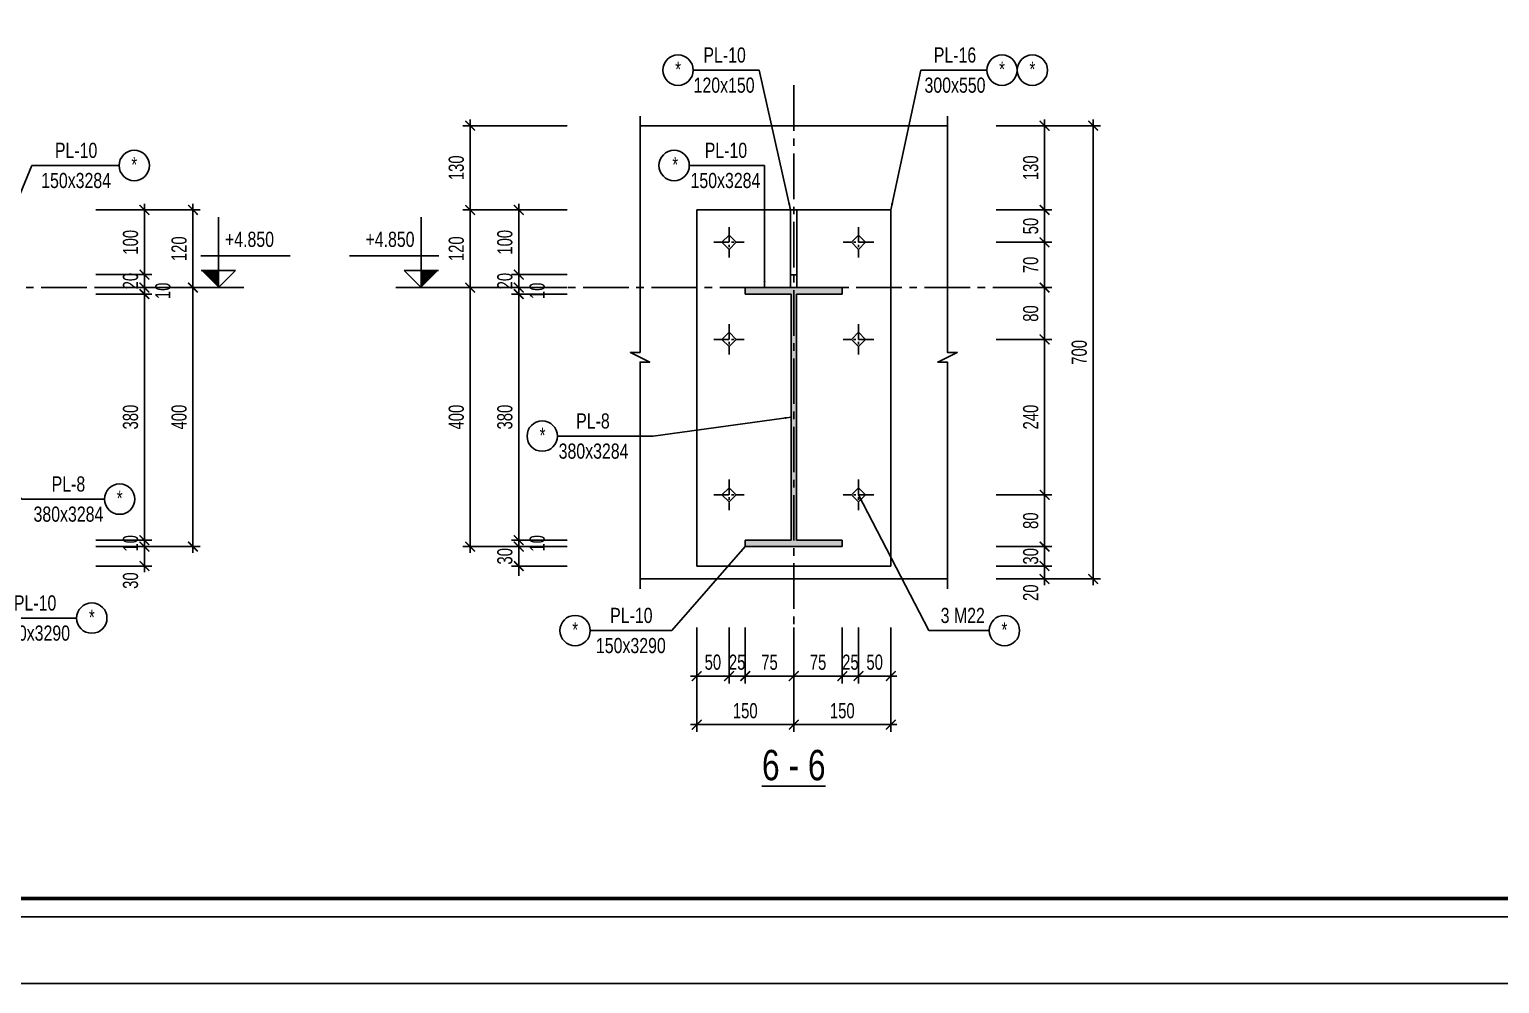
# Model space of a CAD drawing. Header units: millimetres. Extents: x 0 to 63075, y 0 to 44550.
# Drawn here: x 35499 to 53671, y 0 to 11789 of the extents above; entities that cross this region are included whole.
import ezdxf
from ezdxf.enums import TextEntityAlignment as Align

# ---------------------------------------------------------------- set-up
doc = ezdxf.new("R2010")
doc.units = ezdxf.units.MM
doc.header["$LTSCALE"] = 250
doc.header["$MEASUREMENT"] = 0
doc.header["$PDMODE"] = 3
doc.linetypes.add('CENTER2', pattern=[1.125, 0.75, -0.125, 0.125, -0.125])
doc.layers.get('0').update_dxf_attribs({"linetype": 'CONTINUOUS'})
doc.layers.get('Defpoints').update_dxf_attribs({"linetype": 'CONTINUOUS'})
for name, color, linetype in [('13SMTEXT', 2, 'CONTINUOUS'), ('16ALTITUDE', 1, 'CONTINUOUS'), ('CDC-KHUNGTEN', 9, 'CONTINUOUS'), ('CDC.01.AXIS', 160, 'CENTER2'), ('CDC.02.DIM', 1, 'CONTINUOUS'), ('CDC.03.BORDER', 3, 'CONTINUOUS'), ('CDC.06.TEXT', 2, 'CONTINUOUS'), ('CDC.10.HATCH', 251, 'CONTINUOUS'), ('CDC.11.NOTE', 8, 'CONTINUOUS'), ('CDC.14.STEELNUM', 9, 'CONTINUOUS'), ('KCS_TEXT', 2, 'CONTINUOUS')]:
    doc.layers.add(name, color=color, linetype=linetype)
doc.styles.add('ARIA', font='arial.ttf', dxfattribs={"width": 0.75})
doc.styles.add('ARIAL', font='arial.ttf', dxfattribs={"width": 0.6})
doc.styles.add('KCS_SMTEXT', font='arial.ttf', dxfattribs={"width": 0.7})
doc.dimstyles.new('KCS_DIM50 SC10', dxfattribs={"dimscale": 50, "dimtxt": 2.5, "dimasz": 1.6, "dimexe": 1.2, "dimexo": 0, "dimgap": 1, "dimtad": 1, "dimdec": 0, "dimlfac": 0.1, "dimzin": 0, "dimdsep": 46, "dimtxsty": 'KCS_SMTEXT', "dimblk": 'ARCHTICK', "dimcen": 0, "dimdle": 1, "dimclrd": 1, "dimclre": 1, "dimclrt": 2, "dimadec": 0, "dimazin": 0, "dimtfac": 1, "dimtdec": 0, "dimtix": 1, "dimtmove": 2, "dimatfit": 3, "dimfxl": 1, "dimtolj": 1, "dimtzin": 0, "dimarcsym": 0})
doc.dimstyles.new('KCS_DIM75 SC8', dxfattribs={"dimscale": 75, "dimtxt": 2.5, "dimasz": 1.6, "dimexe": 1.2, "dimexo": 0, "dimgap": 1, "dimtad": 1, "dimdec": 0, "dimlfac": 0.125, "dimzin": 0, "dimdsep": 46, "dimtxsty": 'KCS_SMTEXT', "dimblk": 'ARCHTICK', "dimcen": 0, "dimdle": 1, "dimclrd": 256, "dimclre": 256, "dimclrt": 2, "dimadec": 0, "dimazin": 0, "dimtfac": 1, "dimtdec": 0, "dimtix": 1, "dimtmove": 2, "dimatfit": 3, "dimfxl": 1, "dimtolj": 1, "dimtzin": 0, "dimarcsym": 0})

# ---------------------------------------------------------------- blocks, each defined once
blk = doc.blocks.new('_ArchTick')
at = {"color": 0, "linetype": 'ByBlock', "const_width": 0.15}
blk.add_lwpolyline([(-0.5, -0.5), (0.5, 0.5)], dxfattribs=at)
blk = doc.blocks.new('*D195')
at = {"layer": 'CDC.02.DIM', "lineweight": -2, "transparency": 16777216}
for p, q in [((36320, 8759), (37010, 8759)), ((36920, 8759), (36920, 8879)), ((36920, 8599), (36920, 8759)), ((36320, 8599), (37010, 8599)), ((36920, 8599), (36920, 8479))]:
    blk.add_line(p, q, dxfattribs=at)
at = {"layer": 'Defpoints', "color": 0, "transparency": 16777216}
for p in [(36320, 8759, 0), (36920, 8759), (36320, 8599, 0)]:
    blk.add_point(p, dxfattribs=at)
at = {"layer": 'CDC.02.DIM', "lineweight": -2, "transparency": 16777216, "xscale": 120, "yscale": 120, "zscale": 120}
for p, rotation in [((36920, 8759), 270), ((36920, 8599), 90)]:
    blk.add_blockref('_ArchTick', p, dxfattribs=dict(at, rotation=rotation))
at = {"layer": 'CDC.02.DIM', "color": 2, "transparency": 16777216, "insert": (36749, 8679), "char_height": 187.5, "attachment_point": 5, "rotation": 90, "style": 'KCS_SMTEXT'}
blk.add_mtext('\\A1;20', dxfattribs=at)
blk = doc.blocks.new('*D196')
at = {"layer": 'CDC.02.DIM', "lineweight": -2, "transparency": 16777216}
for p, q in [((36920, 8684), (36920, 9634)), ((36320, 9559), (37010, 9559)), ((36320, 8759), (37010, 8759))]:
    blk.add_line(p, q, dxfattribs=at)
at = {"layer": 'Defpoints', "color": 0, "transparency": 16777216}
for p in [(36320, 9559), (36920, 9559), (36320, 8759)]:
    blk.add_point(p, dxfattribs=at)
at = {"layer": 'CDC.02.DIM', "lineweight": -2, "transparency": 16777216, "xscale": 120, "yscale": 120, "zscale": 120}
for p, rotation in [((36920, 9559), 90), ((36920, 8759), 270)]:
    blk.add_blockref('_ArchTick', p, dxfattribs=dict(at, rotation=rotation))
at = {"layer": 'CDC.02.DIM', "color": 2, "transparency": 16777216, "insert": (36749, 9159), "char_height": 187.5, "attachment_point": 5, "rotation": 90, "style": 'KCS_SMTEXT'}
blk.add_mtext('\\A1;100', dxfattribs=at)
blk = doc.blocks.new('*D197')
at = {"layer": 'CDC.02.DIM', "lineweight": -2, "transparency": 16777216}
for p, q in [((37520, 8524), (37520, 9634)), ((36320, 9559), (37610, 9559)), ((36320, 8599), (37610, 8599))]:
    blk.add_line(p, q, dxfattribs=at)
at = {"layer": 'Defpoints', "color": 0, "transparency": 16777216}
for p in [(36320, 9559), (37520, 9559), (36320, 8599)]:
    blk.add_point(p, dxfattribs=at)
at = {"layer": 'CDC.02.DIM', "lineweight": -2, "transparency": 16777216, "xscale": 120, "yscale": 120, "zscale": 120}
for p, rotation in [((37520, 9559), 90), ((37520, 8599), 270)]:
    blk.add_blockref('_ArchTick', p, dxfattribs=dict(at, rotation=rotation))
at = {"layer": 'CDC.02.DIM', "color": 2, "transparency": 16777216, "insert": (37349, 9079), "char_height": 187.5, "attachment_point": 5, "rotation": 90, "style": 'KCS_SMTEXT'}
blk.add_mtext('\\A1;120', dxfattribs=at)
blk = doc.blocks.new('*D202')
at = {"layer": 'CDC.02.DIM', "lineweight": -2, "transparency": 16777216}
for p, q in [((36320, 8599), (37010, 8599)), ((36920, 8599), (36920, 8719)), ((36920, 8599), (36920, 8519)), ((36320, 8519), (37010, 8519)), ((36920, 8519), (36920, 8399))]:
    blk.add_line(p, q, dxfattribs=at)
at = {"layer": 'Defpoints', "color": 0, "transparency": 16777216}
for p in [(36320, 8599, 0), (36320, 8519, 0), (36920, 8519)]:
    blk.add_point(p, dxfattribs=at)
at = {"layer": 'CDC.02.DIM', "lineweight": -2, "transparency": 16777216, "xscale": 120, "yscale": 120, "zscale": 120}
for p, rotation in [((36920, 8599), 270), ((36920, 8519), 90)]:
    blk.add_blockref('_ArchTick', p, dxfattribs=dict(at, rotation=rotation))
at = {"layer": 'CDC.02.DIM', "color": 2, "transparency": 16777216, "insert": (37149, 8559), "char_height": 187.5, "attachment_point": 5, "rotation": 90, "style": 'KCS_SMTEXT'}
blk.add_mtext('\\A1;10', dxfattribs=at)
blk = doc.blocks.new('*D203')
at = {"layer": 'CDC.02.DIM', "lineweight": -2, "transparency": 16777216}
for p, q in [((36320, 5479), (37010, 5479)), ((36920, 5479), (36920, 5599)), ((36920, 5479), (36920, 5399)), ((36320, 5399), (37010, 5399)), ((36920, 5399), (36920, 5279))]:
    blk.add_line(p, q, dxfattribs=at)
at = {"layer": 'Defpoints', "color": 0, "transparency": 16777216}
for p in [(36320, 5479), (36320, 5399), (36920, 5399)]:
    blk.add_point(p, dxfattribs=at)
at = {"layer": 'CDC.02.DIM', "lineweight": -2, "transparency": 16777216, "xscale": 120, "yscale": 120, "zscale": 120}
for p, rotation in [((36920, 5479), 270), ((36920, 5399), 90)]:
    blk.add_blockref('_ArchTick', p, dxfattribs=dict(at, rotation=rotation))
at = {"layer": 'CDC.02.DIM', "color": 2, "transparency": 16777216, "insert": (36749, 5439), "char_height": 187.5, "attachment_point": 5, "rotation": 90, "style": 'KCS_SMTEXT'}
blk.add_mtext('\\A1;10', dxfattribs=at)
blk = doc.blocks.new('*D204')
at = {"layer": 'CDC.02.DIM', "lineweight": -2, "transparency": 16777216}
for p, q in [((36920, 5474), (36920, 5084)), ((36320, 5399), (37010, 5399)), ((36320, 5159), (37010, 5159))]:
    blk.add_line(p, q, dxfattribs=at)
at = {"layer": 'Defpoints', "color": 0, "transparency": 16777216}
for p in [(36320, 5399), (36320, 5159), (36920, 5159)]:
    blk.add_point(p, dxfattribs=at)
at = {"layer": 'CDC.02.DIM', "lineweight": -2, "transparency": 16777216, "xscale": 120, "yscale": 120, "zscale": 120}
for p, rotation in [((36920, 5399), 90), ((36920, 5159), 270)]:
    blk.add_blockref('_ArchTick', p, dxfattribs=dict(at, rotation=rotation))
at = {"layer": 'CDC.02.DIM', "color": 2, "transparency": 16777216, "insert": (36749, 4979), "char_height": 187.5, "attachment_point": 5, "rotation": 90, "style": 'KCS_SMTEXT'}
blk.add_mtext('\\A1;30', dxfattribs=at)
blk = doc.blocks.new('*D205')
at = {"layer": 'CDC.02.DIM', "lineweight": -2, "transparency": 16777216}
for p, q in [((36320, 8599), (37610, 8599)), ((37520, 5324), (37520, 8674)), ((36320, 5399), (37610, 5399))]:
    blk.add_line(p, q, dxfattribs=at)
at = {"layer": 'Defpoints', "color": 0, "transparency": 16777216}
for p in [(36320, 8599), (37520, 8599), (36320, 5399)]:
    blk.add_point(p, dxfattribs=at)
at = {"layer": 'CDC.02.DIM', "lineweight": -2, "transparency": 16777216, "xscale": 120, "yscale": 120, "zscale": 120}
for p, rotation in [((37520, 8599), 90), ((37520, 5399), 270)]:
    blk.add_blockref('_ArchTick', p, dxfattribs=dict(at, rotation=rotation))
at = {"layer": 'CDC.02.DIM', "color": 2, "transparency": 16777216, "insert": (37349, 6999), "char_height": 187.5, "attachment_point": 5, "rotation": 90, "style": 'KCS_SMTEXT'}
blk.add_mtext('\\A1;400', dxfattribs=at)
blk = doc.blocks.new('*D206')
at = {"layer": 'CDC.02.DIM', "lineweight": -2, "transparency": 16777216}
for p, q in [((36920, 8594), (36920, 5404)), ((36320, 8519), (37010, 8519)), ((36320, 5479), (37010, 5479))]:
    blk.add_line(p, q, dxfattribs=at)
at = {"layer": 'Defpoints', "color": 0, "transparency": 16777216}
for p in [(36320, 8519), (36320, 5479), (36920, 5479)]:
    blk.add_point(p, dxfattribs=at)
at = {"layer": 'CDC.02.DIM', "lineweight": -2, "transparency": 16777216, "xscale": 120, "yscale": 120, "zscale": 120}
for p, rotation in [((36920, 8519), 90), ((36920, 5479), 270)]:
    blk.add_blockref('_ArchTick', p, dxfattribs=dict(at, rotation=rotation))
at = {"layer": 'CDC.02.DIM', "color": 2, "transparency": 16777216, "insert": (36749, 6999), "char_height": 187.5, "attachment_point": 5, "rotation": 90, "style": 'KCS_SMTEXT'}
blk.add_mtext('\\A1;380', dxfattribs=at)
blk = doc.blocks.new('BULONG')
at = {"layer": 'CDC.01.AXIS'}
for p, q in [((0, 188), (0, -188)), ((-188, 0), (188, 0))]:
    blk.add_line(p, q, dxfattribs=at)
at = {"layer": 'CDC.03.BORDER'}
blk.add_lwpolyline([(0, 88), (-88, 0), (0, -88), (88, 0), (0, 88)], dxfattribs=at)
blk = doc.blocks.new('*D210')
at = {"layer": 'CDC.02.DIM', "lineweight": -2, "transparency": 16777216}
for p, q in [((43747, 4399), (43747, 3709)), ((44147, 4399), (44147, 3709)), ((43672, 3799), (44222, 3799))]:
    blk.add_line(p, q, dxfattribs=at)
at = {"layer": 'Defpoints', "color": 0, "transparency": 16777216}
for p in [(43747, 4399), (44147, 4399), (44147, 3799)]:
    blk.add_point(p, dxfattribs=at)
at = {"layer": 'CDC.02.DIM', "lineweight": -2, "transparency": 16777216, "xscale": 120, "yscale": 120, "zscale": 120, "rotation": 180}
blk.add_blockref('_ArchTick', (43747, 3799), dxfattribs=at)
at = {"layer": 'CDC.02.DIM', "lineweight": -2, "transparency": 16777216, "xscale": 120, "yscale": 120, "zscale": 120}
blk.add_blockref('_ArchTick', (44147, 3799), dxfattribs=at)
at = {"layer": 'CDC.02.DIM', "color": 2, "transparency": 16777216, "insert": (43947, 3970), "char_height": 187.5, "attachment_point": 5, "style": 'KCS_SMTEXT'}
blk.add_mtext('\\A1;50', dxfattribs=at)
blk = doc.blocks.new('*D211')
at = {"layer": 'CDC.02.DIM', "lineweight": -2, "transparency": 16777216}
for p, q in [((44147, 4399), (44147, 3709)), ((44347, 4399), (44347, 3709)), ((44147, 3799), (44027, 3799)), ((44147, 3799), (44347, 3799)), ((44347, 3799), (44467, 3799))]:
    blk.add_line(p, q, dxfattribs=at)
at = {"layer": 'Defpoints', "color": 0, "transparency": 16777216}
for p in [(44147, 4399), (44347, 4399), (44347, 3799)]:
    blk.add_point(p, dxfattribs=at)
at = {"layer": 'CDC.02.DIM', "lineweight": -2, "transparency": 16777216, "xscale": 120, "yscale": 120, "zscale": 120}
blk.add_blockref('_ArchTick', (44147, 3799), dxfattribs=at)
at = {"layer": 'CDC.02.DIM', "lineweight": -2, "transparency": 16777216, "xscale": 120, "yscale": 120, "zscale": 120, "rotation": 180}
blk.add_blockref('_ArchTick', (44347, 3799), dxfattribs=at)
at = {"layer": 'CDC.02.DIM', "color": 2, "transparency": 16777216, "insert": (44247, 3970), "char_height": 187.5, "attachment_point": 5, "style": 'KCS_SMTEXT'}
blk.add_mtext('\\A1;25', dxfattribs=at)
blk = doc.blocks.new('*D212')
at = {"layer": 'CDC.02.DIM', "lineweight": -2, "transparency": 16777216}
for p, q in [((45747, 4399), (45747, 3709)), ((46147, 4399), (46147, 3709)), ((45672, 3799), (46222, 3799))]:
    blk.add_line(p, q, dxfattribs=at)
at = {"layer": 'Defpoints', "color": 0, "transparency": 16777216}
for p in [(45747, 4399), (46147, 4399), (46147, 3799)]:
    blk.add_point(p, dxfattribs=at)
at = {"layer": 'CDC.02.DIM', "lineweight": -2, "transparency": 16777216, "xscale": 120, "yscale": 120, "zscale": 120, "rotation": 180}
blk.add_blockref('_ArchTick', (45747, 3799), dxfattribs=at)
at = {"layer": 'CDC.02.DIM', "lineweight": -2, "transparency": 16777216, "xscale": 120, "yscale": 120, "zscale": 120}
blk.add_blockref('_ArchTick', (46147, 3799), dxfattribs=at)
at = {"layer": 'CDC.02.DIM', "color": 2, "transparency": 16777216, "insert": (45947, 3970), "char_height": 187.5, "attachment_point": 5, "style": 'KCS_SMTEXT'}
blk.add_mtext('\\A1;50', dxfattribs=at)
blk = doc.blocks.new('*D213')
at = {"layer": 'CDC.02.DIM', "lineweight": -2, "transparency": 16777216}
for p, q in [((44347, 4399), (44347, 3709)), ((44947, 4399), (44947, 3709)), ((44272, 3799), (45022, 3799))]:
    blk.add_line(p, q, dxfattribs=at)
at = {"layer": 'Defpoints', "color": 0, "transparency": 16777216}
for p in [(44347, 4399), (44947, 4399), (44947, 3799)]:
    blk.add_point(p, dxfattribs=at)
at = {"layer": 'CDC.02.DIM', "lineweight": -2, "transparency": 16777216, "xscale": 120, "yscale": 120, "zscale": 120, "rotation": 180}
blk.add_blockref('_ArchTick', (44347, 3799), dxfattribs=at)
at = {"layer": 'CDC.02.DIM', "lineweight": -2, "transparency": 16777216, "xscale": 120, "yscale": 120, "zscale": 120}
blk.add_blockref('_ArchTick', (44947, 3799), dxfattribs=at)
at = {"layer": 'CDC.02.DIM', "color": 2, "transparency": 16777216, "insert": (44647, 3969), "char_height": 187.5, "attachment_point": 5, "style": 'KCS_SMTEXT'}
blk.add_mtext('\\A1;75', dxfattribs=at)
blk = doc.blocks.new('*D214')
at = {"layer": 'CDC.02.DIM', "lineweight": -2, "transparency": 16777216}
for p, q in [((45547, 4399), (45547, 3709)), ((45747, 4399), (45747, 3709)), ((45547, 3799), (45427, 3799)), ((45747, 3799), (45547, 3799)), ((45747, 3799), (45867, 3799))]:
    blk.add_line(p, q, dxfattribs=at)
at = {"layer": 'Defpoints', "color": 0, "transparency": 16777216}
for p in [(45547, 4399), (45747, 4399), (45547, 3799)]:
    blk.add_point(p, dxfattribs=at)
at = {"layer": 'CDC.02.DIM', "lineweight": -2, "transparency": 16777216, "xscale": 120, "yscale": 120, "zscale": 120}
blk.add_blockref('_ArchTick', (45547, 3799), dxfattribs=at)
at = {"layer": 'CDC.02.DIM', "lineweight": -2, "transparency": 16777216, "xscale": 120, "yscale": 120, "zscale": 120, "rotation": 180}
blk.add_blockref('_ArchTick', (45747, 3799), dxfattribs=at)
at = {"layer": 'CDC.02.DIM', "color": 2, "transparency": 16777216, "insert": (45647, 3970), "char_height": 187.5, "attachment_point": 5, "style": 'KCS_SMTEXT'}
blk.add_mtext('\\A1;25', dxfattribs=at)
blk = doc.blocks.new('*D215')
at = {"layer": 'CDC.02.DIM', "lineweight": -2, "transparency": 16777216}
for p, q in [((44947, 4399), (44947, 3709)), ((45547, 4399), (45547, 3709)), ((45622, 3799), (44872, 3799))]:
    blk.add_line(p, q, dxfattribs=at)
at = {"layer": 'Defpoints', "color": 0, "transparency": 16777216}
for p in [(44947, 4399), (45547, 4399), (44947, 3799)]:
    blk.add_point(p, dxfattribs=at)
at = {"layer": 'CDC.02.DIM', "lineweight": -2, "transparency": 16777216, "xscale": 120, "yscale": 120, "zscale": 120, "rotation": 180}
blk.add_blockref('_ArchTick', (44947, 3799), dxfattribs=at)
at = {"layer": 'CDC.02.DIM', "lineweight": -2, "transparency": 16777216, "xscale": 120, "yscale": 120, "zscale": 120}
blk.add_blockref('_ArchTick', (45547, 3799), dxfattribs=at)
at = {"layer": 'CDC.02.DIM', "color": 2, "transparency": 16777216, "insert": (45247, 3969), "char_height": 187.5, "attachment_point": 5, "style": 'KCS_SMTEXT'}
blk.add_mtext('\\A1;75', dxfattribs=at)
blk = doc.blocks.new('*D216')
at = {"layer": 'CDC.02.DIM', "lineweight": -2, "transparency": 16777216}
for p, q in [((44947, 4399), (44947, 3109)), ((46147, 4399), (46147, 3109)), ((46222, 3199), (44872, 3199))]:
    blk.add_line(p, q, dxfattribs=at)
at = {"layer": 'Defpoints', "color": 0, "transparency": 16777216}
for p in [(44947, 4399), (46147, 4399), (44947, 3199)]:
    blk.add_point(p, dxfattribs=at)
at = {"layer": 'CDC.02.DIM', "lineweight": -2, "transparency": 16777216, "xscale": 120, "yscale": 120, "zscale": 120, "rotation": 180}
blk.add_blockref('_ArchTick', (44947, 3199), dxfattribs=at)
at = {"layer": 'CDC.02.DIM', "lineweight": -2, "transparency": 16777216, "xscale": 120, "yscale": 120, "zscale": 120}
blk.add_blockref('_ArchTick', (46147, 3199), dxfattribs=at)
at = {"layer": 'CDC.02.DIM', "color": 2, "transparency": 16777216, "insert": (45547, 3370), "char_height": 187.5, "attachment_point": 5, "style": 'KCS_SMTEXT'}
blk.add_mtext('\\A1;150', dxfattribs=at)
blk = doc.blocks.new('*D217')
at = {"layer": 'CDC.02.DIM', "lineweight": -2, "transparency": 16777216}
for p, q in [((43747, 4399), (43747, 3109)), ((44947, 4399), (44947, 3109)), ((43672, 3199), (45022, 3199))]:
    blk.add_line(p, q, dxfattribs=at)
at = {"layer": 'Defpoints', "color": 0, "transparency": 16777216}
for p in [(43747, 4399), (44947, 4399), (44947, 3199)]:
    blk.add_point(p, dxfattribs=at)
at = {"layer": 'CDC.02.DIM', "lineweight": -2, "transparency": 16777216, "xscale": 120, "yscale": 120, "zscale": 120, "rotation": 180}
blk.add_blockref('_ArchTick', (43747, 3199), dxfattribs=at)
at = {"layer": 'CDC.02.DIM', "lineweight": -2, "transparency": 16777216, "xscale": 120, "yscale": 120, "zscale": 120}
blk.add_blockref('_ArchTick', (44947, 3199), dxfattribs=at)
at = {"layer": 'CDC.02.DIM', "color": 2, "transparency": 16777216, "insert": (44347, 3370), "char_height": 187.5, "attachment_point": 5, "style": 'KCS_SMTEXT'}
blk.add_mtext('\\A1;150', dxfattribs=at)
blk = doc.blocks.new('*D218')
at = {"layer": 'CDC.02.DIM', "lineweight": -2, "transparency": 16777216}
for p, q in [((47447, 5159), (48137, 5159)), ((48047, 4924), (48047, 5234)), ((47447, 4999), (48137, 4999))]:
    blk.add_line(p, q, dxfattribs=at)
at = {"layer": 'Defpoints', "color": 0, "transparency": 16777216}
for p in [(47447, 5159), (48047, 5159), (47447, 4999)]:
    blk.add_point(p, dxfattribs=at)
at = {"layer": 'CDC.02.DIM', "lineweight": -2, "transparency": 16777216, "xscale": 120, "yscale": 120, "zscale": 120}
for p, rotation in [((48047, 5159), 90), ((48047, 4999), 270)]:
    blk.add_blockref('_ArchTick', p, dxfattribs=dict(at, rotation=rotation))
at = {"layer": 'CDC.02.DIM', "color": 2, "transparency": 16777216, "insert": (47876, 4829), "char_height": 187.5, "attachment_point": 5, "rotation": 90, "style": 'KCS_SMTEXT'}
blk.add_mtext('\\A1;20', dxfattribs=at)
blk = doc.blocks.new('*D219')
at = {"layer": 'CDC.02.DIM', "lineweight": -2, "transparency": 16777216}
for p, q in [((48047, 5399), (48047, 5519)), ((47447, 5399), (48137, 5399)), ((48047, 5159), (48047, 5399)), ((47447, 5159), (48137, 5159)), ((48047, 5159), (48047, 5039))]:
    blk.add_line(p, q, dxfattribs=at)
at = {"layer": 'Defpoints', "color": 0, "transparency": 16777216}
for p in [(47447, 5399), (48047, 5399), (47447, 5159)]:
    blk.add_point(p, dxfattribs=at)
at = {"layer": 'CDC.02.DIM', "lineweight": -2, "transparency": 16777216, "xscale": 120, "yscale": 120, "zscale": 120}
for p, rotation in [((48047, 5399), 270), ((48047, 5159), 90)]:
    blk.add_blockref('_ArchTick', p, dxfattribs=dict(at, rotation=rotation))
at = {"layer": 'CDC.02.DIM', "color": 2, "transparency": 16777216, "insert": (47876, 5279), "char_height": 187.5, "attachment_point": 5, "rotation": 90, "style": 'KCS_SMTEXT'}
blk.add_mtext('\\A1;30', dxfattribs=at)
blk = doc.blocks.new('*D220')
at = {"layer": 'CDC.02.DIM', "lineweight": -2, "transparency": 16777216}
for p, q in [((47447, 6039), (48137, 6039)), ((48047, 5324), (48047, 6114)), ((47447, 5399), (48137, 5399))]:
    blk.add_line(p, q, dxfattribs=at)
at = {"layer": 'Defpoints', "color": 0, "transparency": 16777216}
for p in [(47447, 6039), (48047, 6039), (47447, 5399)]:
    blk.add_point(p, dxfattribs=at)
at = {"layer": 'CDC.02.DIM', "lineweight": -2, "transparency": 16777216, "xscale": 120, "yscale": 120, "zscale": 120}
for p, rotation in [((48047, 6039), 90), ((48047, 5399), 270)]:
    blk.add_blockref('_ArchTick', p, dxfattribs=dict(at, rotation=rotation))
at = {"layer": 'CDC.02.DIM', "color": 2, "transparency": 16777216, "insert": (47876, 5719), "char_height": 187.5, "attachment_point": 5, "rotation": 90, "style": 'KCS_SMTEXT'}
blk.add_mtext('\\A1;80', dxfattribs=at)
blk = doc.blocks.new('*D221')
at = {"layer": 'CDC.02.DIM', "lineweight": -2, "transparency": 16777216}
for p, q in [((48047, 5964), (48047, 8034)), ((47447, 7959), (48137, 7959)), ((47447, 6039), (48137, 6039))]:
    blk.add_line(p, q, dxfattribs=at)
at = {"layer": 'Defpoints', "color": 0, "transparency": 16777216}
for p in [(47447, 7959), (48047, 7959), (47447, 6039)]:
    blk.add_point(p, dxfattribs=at)
at = {"layer": 'CDC.02.DIM', "lineweight": -2, "transparency": 16777216, "xscale": 120, "yscale": 120, "zscale": 120}
for p, rotation in [((48047, 7959), 90), ((48047, 6039), 270)]:
    blk.add_blockref('_ArchTick', p, dxfattribs=dict(at, rotation=rotation))
at = {"layer": 'CDC.02.DIM', "color": 2, "transparency": 16777216, "insert": (47876, 6999), "char_height": 187.5, "attachment_point": 5, "rotation": 90, "style": 'KCS_SMTEXT'}
blk.add_mtext('\\A1;240', dxfattribs=at)
blk = doc.blocks.new('*D222')
at = {"layer": 'CDC.02.DIM', "lineweight": -2, "transparency": 16777216}
for p, q in [((47447, 8599), (48137, 8599)), ((48047, 7884), (48047, 8674)), ((47447, 7959), (48137, 7959))]:
    blk.add_line(p, q, dxfattribs=at)
at = {"layer": 'Defpoints', "color": 0, "transparency": 16777216}
for p in [(47447, 8599), (48047, 8599), (47447, 7959)]:
    blk.add_point(p, dxfattribs=at)
at = {"layer": 'CDC.02.DIM', "lineweight": -2, "transparency": 16777216, "xscale": 120, "yscale": 120, "zscale": 120}
for p, rotation in [((48047, 8599), 90), ((48047, 7959), 270)]:
    blk.add_blockref('_ArchTick', p, dxfattribs=dict(at, rotation=rotation))
at = {"layer": 'CDC.02.DIM', "color": 2, "transparency": 16777216, "insert": (47876, 8279), "char_height": 187.5, "attachment_point": 5, "rotation": 90, "style": 'KCS_SMTEXT'}
blk.add_mtext('\\A1;80', dxfattribs=at)
blk = doc.blocks.new('*D223')
at = {"layer": 'CDC.02.DIM', "lineweight": -2, "transparency": 16777216}
for p, q in [((47447, 9159), (48137, 9159)), ((48047, 8524), (48047, 9234)), ((47447, 8599), (48137, 8599))]:
    blk.add_line(p, q, dxfattribs=at)
at = {"layer": 'Defpoints', "color": 0, "transparency": 16777216}
for p in [(47447, 9159), (48047, 9159), (47447, 8599)]:
    blk.add_point(p, dxfattribs=at)
at = {"layer": 'CDC.02.DIM', "lineweight": -2, "transparency": 16777216, "xscale": 120, "yscale": 120, "zscale": 120}
for p, rotation in [((48047, 9159), 90), ((48047, 8599), 270)]:
    blk.add_blockref('_ArchTick', p, dxfattribs=dict(at, rotation=rotation))
at = {"layer": 'CDC.02.DIM', "color": 2, "transparency": 16777216, "insert": (47876, 8879), "char_height": 187.5, "attachment_point": 5, "rotation": 90, "style": 'KCS_SMTEXT'}
blk.add_mtext('\\A1;70', dxfattribs=at)
blk = doc.blocks.new('*D224')
at = {"layer": 'CDC.02.DIM', "lineweight": -2, "transparency": 16777216}
for p, q in [((48047, 9084), (48047, 9634)), ((47447, 9559), (48137, 9559)), ((47447, 9159), (48137, 9159))]:
    blk.add_line(p, q, dxfattribs=at)
at = {"layer": 'Defpoints', "color": 0, "transparency": 16777216}
for p in [(47447, 9559), (48047, 9559), (47447, 9159)]:
    blk.add_point(p, dxfattribs=at)
at = {"layer": 'CDC.02.DIM', "lineweight": -2, "transparency": 16777216, "xscale": 120, "yscale": 120, "zscale": 120}
for p, rotation in [((48047, 9559), 90), ((48047, 9159), 270)]:
    blk.add_blockref('_ArchTick', p, dxfattribs=dict(at, rotation=rotation))
at = {"layer": 'CDC.02.DIM', "color": 2, "transparency": 16777216, "insert": (47876, 9359), "char_height": 187.5, "attachment_point": 5, "rotation": 90, "style": 'KCS_SMTEXT'}
blk.add_mtext('\\A1;50', dxfattribs=at)
blk = doc.blocks.new('*D225')
at = {"layer": 'CDC.02.DIM', "lineweight": -2, "transparency": 16777216}
for p, q in [((47447, 10599), (48137, 10599)), ((48047, 9484), (48047, 10674)), ((47447, 9559), (48137, 9559))]:
    blk.add_line(p, q, dxfattribs=at)
at = {"layer": 'Defpoints', "color": 0, "transparency": 16777216}
for p in [(47447, 10599), (48047, 10599), (47447, 9559)]:
    blk.add_point(p, dxfattribs=at)
at = {"layer": 'CDC.02.DIM', "lineweight": -2, "transparency": 16777216, "xscale": 120, "yscale": 120, "zscale": 120}
for p, rotation in [((48047, 10599), 90), ((48047, 9559), 270)]:
    blk.add_blockref('_ArchTick', p, dxfattribs=dict(at, rotation=rotation))
at = {"layer": 'CDC.02.DIM', "color": 2, "transparency": 16777216, "insert": (47876, 10079), "char_height": 187.5, "attachment_point": 5, "rotation": 90, "style": 'KCS_SMTEXT'}
blk.add_mtext('\\A1;130', dxfattribs=at)
blk = doc.blocks.new('*D226')
at = {"layer": 'CDC.02.DIM', "lineweight": -2, "transparency": 16777216}
for p, q in [((47447, 10599), (48737, 10599)), ((48647, 4924), (48647, 10674)), ((47447, 4999), (48737, 4999))]:
    blk.add_line(p, q, dxfattribs=at)
at = {"layer": 'Defpoints', "color": 0, "transparency": 16777216}
for p in [(47447, 10599), (48647, 10599), (47447, 4999)]:
    blk.add_point(p, dxfattribs=at)
at = {"layer": 'CDC.02.DIM', "lineweight": -2, "transparency": 16777216, "xscale": 120, "yscale": 120, "zscale": 120}
for p, rotation in [((48647, 10599), 90), ((48647, 4999), 270)]:
    blk.add_blockref('_ArchTick', p, dxfattribs=dict(at, rotation=rotation))
at = {"layer": 'CDC.02.DIM', "color": 2, "transparency": 16777216, "insert": (48476, 7799), "char_height": 187.5, "attachment_point": 5, "rotation": 90, "style": 'KCS_SMTEXT'}
blk.add_mtext('\\A1;700', dxfattribs=at)
blk = doc.blocks.new('*D227')
at = {"layer": 'CDC.02.DIM', "lineweight": -2, "transparency": 16777216}
for p, q in [((41547, 9634), (41547, 8684)), ((42147, 9559), (41457, 9559)), ((42147, 8759), (41457, 8759))]:
    blk.add_line(p, q, dxfattribs=at)
at = {"layer": 'Defpoints', "color": 0, "transparency": 16777216}
for p in [(42147, 9559), (41547, 8759), (42147, 8759)]:
    blk.add_point(p, dxfattribs=at)
at = {"layer": 'CDC.02.DIM', "lineweight": -2, "transparency": 16777216, "xscale": 120, "yscale": 120, "zscale": 120}
for p, rotation in [((41547, 9559), 90), ((41547, 8759), 270)]:
    blk.add_blockref('_ArchTick', p, dxfattribs=dict(at, rotation=rotation))
at = {"layer": 'CDC.02.DIM', "color": 2, "transparency": 16777216, "insert": (41376, 9159), "char_height": 187.5, "attachment_point": 5, "rotation": 90, "style": 'KCS_SMTEXT'}
blk.add_mtext('\\A1;100', dxfattribs=at)
blk = doc.blocks.new('*D228')
at = {"layer": 'CDC.02.DIM', "lineweight": -2, "transparency": 16777216}
for p, q in [((42147, 8759), (41457, 8759)), ((41547, 8759), (41547, 8879)), ((41547, 8759), (41547, 8599)), ((42147, 8599), (41457, 8599)), ((41547, 8599), (41547, 8479))]:
    blk.add_line(p, q, dxfattribs=at)
at = {"layer": 'Defpoints', "color": 0, "transparency": 16777216}
for p in [(42147, 8759), (41547, 8599), (42147, 8599)]:
    blk.add_point(p, dxfattribs=at)
at = {"layer": 'CDC.02.DIM', "lineweight": -2, "transparency": 16777216, "xscale": 120, "yscale": 120, "zscale": 120}
for p, rotation in [((41547, 8759), 270), ((41547, 8599), 90)]:
    blk.add_blockref('_ArchTick', p, dxfattribs=dict(at, rotation=rotation))
at = {"layer": 'CDC.02.DIM', "color": 2, "transparency": 16777216, "insert": (41376, 8679), "char_height": 187.5, "attachment_point": 5, "rotation": 90, "style": 'KCS_SMTEXT'}
blk.add_mtext('\\A1;20', dxfattribs=at)
blk = doc.blocks.new('*D229')
at = {"layer": 'CDC.02.DIM', "lineweight": -2, "transparency": 16777216}
for p, q in [((42147, 8599), (41457, 8599)), ((41547, 8599), (41547, 8719)), ((41547, 8599), (41547, 8519)), ((42147, 8519), (41457, 8519)), ((41547, 8519), (41547, 8399))]:
    blk.add_line(p, q, dxfattribs=at)
at = {"layer": 'Defpoints', "color": 0, "transparency": 16777216}
for p in [(42147, 8599), (41547, 8519), (42147, 8519)]:
    blk.add_point(p, dxfattribs=at)
at = {"layer": 'CDC.02.DIM', "lineweight": -2, "transparency": 16777216, "xscale": 120, "yscale": 120, "zscale": 120}
for p, rotation in [((41547, 8599), 270), ((41547, 8519), 90)]:
    blk.add_blockref('_ArchTick', p, dxfattribs=dict(at, rotation=rotation))
at = {"layer": 'CDC.02.DIM', "color": 2, "transparency": 16777216, "insert": (41776, 8559), "char_height": 187.5, "attachment_point": 5, "rotation": 90, "style": 'KCS_SMTEXT'}
blk.add_mtext('\\A1;10', dxfattribs=at)
blk = doc.blocks.new('*D230')
at = {"layer": 'CDC.02.DIM', "lineweight": -2, "transparency": 16777216}
for p, q in [((41547, 8594), (41547, 5404)), ((42147, 8519), (41457, 8519)), ((42147, 5479), (41457, 5479))]:
    blk.add_line(p, q, dxfattribs=at)
at = {"layer": 'Defpoints', "color": 0, "transparency": 16777216}
for p in [(42147, 8519), (41547, 5479), (42147, 5479)]:
    blk.add_point(p, dxfattribs=at)
at = {"layer": 'CDC.02.DIM', "lineweight": -2, "transparency": 16777216, "xscale": 120, "yscale": 120, "zscale": 120}
for p, rotation in [((41547, 8519), 90), ((41547, 5479), 270)]:
    blk.add_blockref('_ArchTick', p, dxfattribs=dict(at, rotation=rotation))
at = {"layer": 'CDC.02.DIM', "color": 2, "transparency": 16777216, "insert": (41376, 6999), "char_height": 187.5, "attachment_point": 5, "rotation": 90, "style": 'KCS_SMTEXT'}
blk.add_mtext('\\A1;380', dxfattribs=at)
blk = doc.blocks.new('*D231')
at = {"layer": 'CDC.02.DIM', "lineweight": -2, "transparency": 16777216}
for p, q in [((42147, 5479), (41457, 5479)), ((41547, 5479), (41547, 5599)), ((41547, 5479), (41547, 5399)), ((42147, 5399), (41457, 5399)), ((41547, 5399), (41547, 5279))]:
    blk.add_line(p, q, dxfattribs=at)
at = {"layer": 'Defpoints', "color": 0, "transparency": 16777216}
for p in [(42147, 5479), (41547, 5399), (42147, 5399)]:
    blk.add_point(p, dxfattribs=at)
at = {"layer": 'CDC.02.DIM', "lineweight": -2, "transparency": 16777216, "xscale": 120, "yscale": 120, "zscale": 120}
for p, rotation in [((41547, 5479), 270), ((41547, 5399), 90)]:
    blk.add_blockref('_ArchTick', p, dxfattribs=dict(at, rotation=rotation))
at = {"layer": 'CDC.02.DIM', "color": 2, "transparency": 16777216, "insert": (41776, 5439), "char_height": 187.5, "attachment_point": 5, "rotation": 90, "style": 'KCS_SMTEXT'}
blk.add_mtext('\\A1;10', dxfattribs=at)
blk = doc.blocks.new('*D232')
at = {"layer": 'CDC.02.DIM', "lineweight": -2, "transparency": 16777216}
for p, q in [((41547, 5399), (41547, 5519)), ((42147, 5399), (41457, 5399)), ((41547, 5399), (41547, 5159)), ((42147, 5159), (41457, 5159)), ((41547, 5159), (41547, 5039))]:
    blk.add_line(p, q, dxfattribs=at)
at = {"layer": 'Defpoints', "color": 0, "transparency": 16777216}
for p in [(42147, 5399), (41547, 5159), (42147, 5159)]:
    blk.add_point(p, dxfattribs=at)
at = {"layer": 'CDC.02.DIM', "lineweight": -2, "transparency": 16777216, "xscale": 120, "yscale": 120, "zscale": 120}
for p, rotation in [((41547, 5399), 270), ((41547, 5159), 90)]:
    blk.add_blockref('_ArchTick', p, dxfattribs=dict(at, rotation=rotation))
at = {"layer": 'CDC.02.DIM', "color": 2, "transparency": 16777216, "insert": (41376, 5279), "char_height": 187.5, "attachment_point": 5, "rotation": 90, "style": 'KCS_SMTEXT'}
blk.add_mtext('\\A1;30', dxfattribs=at)
blk = doc.blocks.new('*D233')
at = {"layer": 'CDC.02.DIM', "lineweight": -2, "transparency": 16777216}
for p, q in [((42147, 8599), (40857, 8599)), ((40947, 8674), (40947, 5324)), ((42147, 5399), (40857, 5399))]:
    blk.add_line(p, q, dxfattribs=at)
at = {"layer": 'Defpoints', "color": 0, "transparency": 16777216}
for p in [(42147, 8599), (40947, 5399), (42147, 5399)]:
    blk.add_point(p, dxfattribs=at)
at = {"layer": 'CDC.02.DIM', "lineweight": -2, "transparency": 16777216, "xscale": 120, "yscale": 120, "zscale": 120}
for p, rotation in [((40947, 8599), 90), ((40947, 5399), 270)]:
    blk.add_blockref('_ArchTick', p, dxfattribs=dict(at, rotation=rotation))
at = {"layer": 'CDC.02.DIM', "color": 2, "transparency": 16777216, "insert": (40776, 6999), "char_height": 187.5, "attachment_point": 5, "rotation": 90, "style": 'KCS_SMTEXT'}
blk.add_mtext('\\A1;400', dxfattribs=at)
blk = doc.blocks.new('*D234')
at = {"layer": 'CDC.02.DIM', "lineweight": -2, "transparency": 16777216}
for p, q in [((40947, 9634), (40947, 8524)), ((42147, 9559), (40857, 9559)), ((42147, 8599), (40857, 8599))]:
    blk.add_line(p, q, dxfattribs=at)
at = {"layer": 'Defpoints', "color": 0, "transparency": 16777216}
for p in [(42147, 9559), (40947, 8599), (42147, 8599)]:
    blk.add_point(p, dxfattribs=at)
at = {"layer": 'CDC.02.DIM', "lineweight": -2, "transparency": 16777216, "xscale": 120, "yscale": 120, "zscale": 120}
for p, rotation in [((40947, 9559), 90), ((40947, 8599), 270)]:
    blk.add_blockref('_ArchTick', p, dxfattribs=dict(at, rotation=rotation))
at = {"layer": 'CDC.02.DIM', "color": 2, "transparency": 16777216, "insert": (40776, 9079), "char_height": 187.5, "attachment_point": 5, "rotation": 90, "style": 'KCS_SMTEXT'}
blk.add_mtext('\\A1;120', dxfattribs=at)
blk = doc.blocks.new('*D235')
at = {"layer": 'CDC.02.DIM', "lineweight": -2, "transparency": 16777216}
for p, q in [((42147, 10599), (40857, 10599)), ((40947, 9484), (40947, 10674)), ((42147, 9559), (40857, 9559))]:
    blk.add_line(p, q, dxfattribs=at)
at = {"layer": 'Defpoints', "color": 0, "transparency": 16777216}
for p in [(40947, 10599), (42147, 10599), (42147, 9559)]:
    blk.add_point(p, dxfattribs=at)
at = {"layer": 'CDC.02.DIM', "lineweight": -2, "transparency": 16777216, "xscale": 120, "yscale": 120, "zscale": 120}
for p, rotation in [((40947, 10599), 90), ((40947, 9559), 270)]:
    blk.add_blockref('_ArchTick', p, dxfattribs=dict(at, rotation=rotation))
at = {"layer": 'CDC.02.DIM', "color": 2, "transparency": 16777216, "insert": (40776, 10079), "char_height": 187.5, "attachment_point": 5, "rotation": 90, "style": 'KCS_SMTEXT'}
blk.add_mtext('\\A1;130', dxfattribs=at)
blk = doc.blocks.new('Khung tên chuẩn')
at = {"layer": 'CDC-KHUNGTEN', "color": 8}
blk.add_lwpolyline([(75096, 1100), (83000, 1100), (83000, 58300), (3000, 58300), (3000, 1100), (75096, 1100)], dxfattribs=at)
at = {"layer": 'CDC-KHUNGTEN', "color": 255, "lineweight": 60}
blk.add_lwpolyline([(74900, 1400), (74900, 58000), (3300, 58000), (3300, 1400), (74900, 1400)], close=True, dxfattribs=at)
at = {"layer": 'Defpoints', "color": 1, "ltscale": 0.2}
blk.add_lwpolyline([(0, 0), (0, 59400), (84100, 59400), (84100, 0), (0, 0)], close=True, dxfattribs=at)

msp = doc.modelspace()

# ---------------------------------------------------------------- hatches: boundary and pattern name
at = {"layer": 'CDC.10.HATCH'}
msp.add_hatch(color=256, dxfattribs=at).paths.add_polyline_path([(45546.7, 8598.8), (44346.7, 8598.8), (44346.7, 8518.8), (44914.7, 8518.8), (44914.7, 5478.8), (44346.7, 5478.8), (44346.7, 5398.8), (45546.7, 5398.8), (45546.7, 5478.8), (44978.7, 5478.8), (44978.7, 8518.8), (45546.7, 8518.8)])

# ---------------------------------------------------------------- linework, layer by layer
at = {"layer": '16ALTITUDE', "color": 1, "linetype": 'ByBlock'}
for p, q in [((37834.7, 8598.8, 0), (37834.7, 9467.5, 0)), ((40342.1, 8598.8), (40342.1, 9467.5)), ((38722.1, 8991.9, 0), (37615.8, 8991.9, 0)), ((39454.7, 8991.9), (40560.9, 8991.9)), ((38047.7, 8811.9, 0), (37621.6, 8811.9, 0)), ((37834.7, 8598.8, 0), (38047.7, 8811.9, 0)), ((40342.1, 8598.8), (40129, 8811.9)), ((40129, 8811.9), (40555.2, 8811.9)), ((38149.2, 8598.8, 0), (37520.1, 8598.8, 0)), ((40027.5, 8598.8), (40656.7, 8598.8))]:
    msp.add_line(p, q, dxfattribs=at)
at = {"layer": '16ALTITUDE'}
for points in [[(37621.6, 8811.9, 0), (37834.7, 8598.8, 0), (37834.7, 8811.9, 0)], [(40555.2, 8811.9), (40342.1, 8598.8), (40342.1, 8811.9)]]:
    msp.add_solid(points, dxfattribs=at)
at = {"layer": 'CDC.01.AXIS', "ltscale": 3}
for p, q in [((44946.7, 11098.8), (44946.7, 4398.8)), ((28895, 8598.8, 0), (36320.1, 8598.8)), ((40656.7, 8598.8), (47446.7, 8598.8))]:
    msp.add_line(p, q, dxfattribs=at)
at = {"layer": 'CDC.03.BORDER'}
for p, q in [((43046.7, 10598.8), (46846.7, 10598.8)), ((43746.7, 9558.8), (43746.7, 5158.8)), ((46146.7, 9558.8), (43746.7, 9558.8)), ((44906.7, 8598.8), (44906.7, 9558.8)), ((44986.7, 8598.8), (44986.7, 9558.8)), ((46146.7, 9558.8), (46146.7, 5158.8)), ((44906.7, 8758.8), (44986.7, 8758.8)), ((45546.7, 8598.8), (44346.7, 8598.8)), ((44346.7, 8598.8), (44346.7, 8518.8)), ((45546.7, 8598.8), (45546.7, 8518.8)), ((44914.7, 8518.8), (44346.7, 8518.8)), ((44914.7, 8518.8), (44914.7, 5478.8)), ((45546.7, 8518.8), (44978.7, 8518.8)), ((44978.7, 8518.8), (44978.7, 5478.8)), ((44914.7, 5478.8), (44346.7, 5478.8)), ((44346.7, 5478.8), (44346.7, 5398.8)), ((45546.7, 5478.8), (44978.7, 5478.8)), ((45546.7, 5478.8), (45546.7, 5398.8)), ((45546.7, 5398.8), (44346.7, 5398.8)), ((46146.7, 5158.8), (43746.7, 5158.8)), ((43046.7, 4998.8), (46846.7, 4998.8))]:
    msp.add_line(p, q, dxfattribs=at)
at = {"layer": 'CDC.11.NOTE'}
for points in [[(43046.7, 4878.8), (43046.7, 7678.8), (43166.7, 7678.8), (42926.7, 7798.8), (43046.7, 7798.8), (43046.7, 10718.8)], [(46846.7, 4878.8), (46846.7, 7678.8), (46726.7, 7678.8), (46966.7, 7798.8), (46846.7, 7798.8), (46846.7, 10718.8)]]:
    msp.add_lwpolyline(points, dxfattribs=at)
at = {"layer": 'CDC.14.STEELNUM'}
for centre in [(43516.5, 11285.5), (47521, 11285.5), (47896, 11285.5), (36794.9, 10107.7), (43468.1, 10107.7), (41837.4, 6764), (36614.6, 5985.4), (36270, 4515.6), (42244.2, 4361.4, 0), (47550.8, 4361.4, 0)]:
    msp.add_circle(centre, 187.5, dxfattribs=at)

# ---------------------------------------------------------------- block references
at = {"xscale": 0.7500000055733835, "yscale": 0.7500000055733835, "zscale": 0.7500000055733835}
msp.add_blockref('Khung tên chuẩn', (0, 0), dxfattribs=at)
at = {"layer": 'CDC.03.BORDER'}
for p in [(44146.7, 9158.9), (44146.7, 7958.9), (44146.7, 6038.8)]:
    msp.add_blockref('BULONG', p, dxfattribs=at)
at = {"layer": 'CDC.03.BORDER', "xscale": -1}
for p in [(45746.7, 9158.9), (45746.7, 7958.9), (45746.7, 6038.8)]:
    msp.add_blockref('BULONG', p, dxfattribs=at)

# ---------------------------------------------------------------- texts
at = {"layer": '13SMTEXT', "linetype": 'ByBlock', "style": 'ARIAL', "width": 0.75}
for p in [(37915.9, 9102.1, 0), (39653, 9102.1)]:
    msp.add_text('+4.850', height=187.5, dxfattribs=at).set_placement(p)
at = {"layer": 'CDC.06.TEXT', "style": 'ARIAL', "width": 0.75}
msp.add_text('%%U6 - 6', height=375, dxfattribs=at).set_placement((44946.7, 2699.7, 0), align=Align.MIDDLE_CENTER)
at = {"layer": 'CDC.14.STEELNUM', "style": 'KCS_SMTEXT', "width": 0.7}
for p in [(43517.1, 11201.9), (47521, 11201.9), (47896, 11201.9), (36794.9, 10024), (43481.8, 10024), (41841.7, 6680.4), (36614.6, 5901.8), (36270, 4432), (42244.8, 4277.7, 0), (47550.7, 4277.7, 0)]:
    msp.add_text('*', height=187.5, dxfattribs=at).set_placement(p, align=Align.CENTER)
at = {"layer": 'KCS_TEXT', "style": 'ARIA', "width": 0.75}
for s, rotation, p in [('PL-10', 0, (44091.9, 11379.2)), ('PL-16', 360, (46939.8, 11379.2)), ('120x150', 360, (44085.7, 11006.7)), ('300x550', 0, (46939.8, 11006.7)), ('PL-10', 360, (36075.9, 10201.4)), ('PL-10', 0, (44108.2, 10201.4)), ('150x3284', 0, (36075.9, 9828.9)), ('150x3284', 360, (44102.1, 9828.9)), ('PL-8', 0, (42464.4, 6857.8)), ('380x3284', 360, (42472.1, 6485.2)), ('PL-8', 360, (35981.1, 6079.2)), ('380x3284', 0, (35981.1, 5706.6)), ('PL-10', 360, (35569.2, 4609.4)), ('PL-10', 0, (42939.2, 4455.1, 0)), ('3 M22', 360, (47035.7, 4455.1, 0)), ('150x3290', 0, (35569.2, 4236.8)), ('150x3290', 360, (42933, 4082.6, 0))]:
    msp.add_text(s, height=187.5, rotation=rotation, dxfattribs=at).set_placement(p, align=Align.CENTER)

# ---------------------------------------------------------------- dimensions: what is measured, and where the dimension line sits
at = {"layer": 'CDC.02.DIM'}
for base, p1, p2, angle, picture, middle in [((40946.7, 10598.8), (42146.7, 9558.8), (42146.7, 10598.8), 90, '*D235', (40775.9, 10078.8)), ((48046.7, 10598.8), (47446.7, 9558.8), (47446.7, 10598.8), 90, '*D225', (47875.9, 10078.8)), ((48646.7, 10598.8), (47446.7, 4998.8), (47446.7, 10598.8), 90, '*D226', (48476, 7798.8)), ((36920.1, 9558.8, 0), (36320.1, 8758.8, 0), (36320.1, 9558.8, 0), 90, '*D196', (36749.3, 9158.8, 0)), ((37520.1, 9558.8, 0), (36320.1, 8598.8, 0), (36320.1, 9558.8, 0), 90, '*D197', (37349.3, 9078.8, 0)), ((40946.7, 8598.8), (42146.7, 9558.8), (42146.7, 8598.8), 90, '*D234', (40776, 9078.8)), ((41546.7, 8758.8), (42146.7, 9558.8), (42146.7, 8758.8), 90, '*D227', (41376, 9158.8)), ((48046.7, 9558.8), (47446.7, 9158.9), (47446.7, 9558.8), 90, '*D224', (47876, 9358.9)), ((48046.7, 9158.9), (47446.7, 8598.8), (47446.7, 9158.9), 90, '*D223', (47876, 8878.9)), ((36920.1, 8758.8, 0), (36320.1, 8598.8), (36320.1, 8758.8), 90, '*D195', (36749.3, 8678.8, 0)), ((41546.7, 8598.8), (42146.7, 8758.8), (42146.7, 8598.8), 90, '*D228', (41376, 8678.8)), ((37520.1, 8598.8, 0), (36320.1, 5398.8, 0), (36320.1, 8598.8, 0), 90, '*D205', (37349.3, 6998.8, 0)), ((36920.1, 5479), (36320.1, 8518.8), (36320.1, 5479), 90, '*D206', (36749.3, 6998.9)), ((40946.7, 5398.8), (42146.7, 8598.8), (42146.7, 5398.8), 90, '*D233', (40776, 6998.8)), ((41546.7, 5478.8), (42146.7, 8518.8), (42146.7, 5478.8), 90, '*D230', (41375.9, 6998.8)), ((48046.7, 8598.8), (47446.7, 7958.9), (47446.7, 8598.8), 90, '*D222', (47876, 8278.9)), ((48046.7, 7958.9), (47446.7, 6038.8), (47446.7, 7958.9), 90, '*D221', (47876, 6998.8)), ((48046.7, 6038.8), (47446.7, 5398.8), (47446.7, 6038.8), 90, '*D220', (47876, 5718.8)), ((36920.1, 5398.8, 0), (36320.1, 5479, 0), (36320.1, 5398.8, 0), 90, '*D203', (36749.3, 5438.9, 0)), ((41546.7, 5158.8), (42146.7, 5398.8), (42146.7, 5158.8), 90, '*D232', (41375.9, 5278.8)), ((48046.7, 5398.8), (47446.7, 5158.8), (47446.7, 5398.8), 90, '*D219', (47875.9, 5278.8)), ((44946.7, 3198.8), (43746.7, 4398.8), (44946.7, 4398.8), 180, '*D217', (44346.7, 3369.6)), ((44946.7, 3798.8), (45546.7, 4398.8), (44946.7, 4398.8), 180, '*D215', (45246.7, 3969.2)), ((45546.7, 3798.8), (45746.7, 4398.8), (45546.7, 4398.8), 180, '*D214', (45646.7, 3969.6))]:
    dim = msp.add_linear_dim(base=base, p1=p1, p2=p2, angle=angle, dimstyle='KCS_DIM75 SC8', dxfattribs=at)
    dim.commit()
    dim.dimension.update_dxf_attribs({"geometry": picture, "text_midpoint": middle})
for base, p1, p2, picture, middle in [((36920.1, 8518.8, 0), (36320.1, 8598.8), (36320.1, 8518.8), '*D202', (37149.3, 8558.8, 0)), ((41546.7, 8518.8), (42146.7, 8598.8), (42146.7, 8518.8), '*D229', (41776, 8558.8)), ((36920.1, 5158.8, 0), (36320.1, 5398.8, 0), (36320.1, 5158.8, 0), '*D204', (36749.3, 4978.8, 0)), ((41546.7, 5398.8), (42146.7, 5478.8), (42146.7, 5398.8), '*D231', (41776, 5438.8)), ((48046.7, 5158.8), (47446.7, 4998.8), (47446.7, 5158.8), '*D218', (47876, 4828.8))]:
    dim = msp.add_linear_dim(base=base, p1=p1, p2=p2, angle=90, dimstyle='KCS_DIM75 SC8', dxfattribs=at)
    dim.commit()
    dim.dimension.update_dxf_attribs({"geometry": picture, "text_midpoint": middle, "dimtype": 160})
for base, p1, p2, picture, middle in [((44146.7, 3798.8), (43746.7, 4398.8), (44146.7, 4398.8), '*D210', (43946.7, 3969.6)), ((44346.7, 3798.8), (44146.7, 4398.8), (44346.7, 4398.8), '*D211', (44246.7, 3969.6)), ((44946.7, 3798.8), (44346.7, 4398.8), (44946.7, 4398.8), '*D213', (44646.7, 3969.2)), ((44946.7, 3198.8), (46146.7, 4398.8), (44946.7, 4398.8), '*D216', (45546.7, 3369.6)), ((46146.7, 3798.8), (45746.7, 4398.8), (46146.7, 4398.8), '*D212', (45946.7, 3969.6))]:
    dim = msp.add_linear_dim(base=base, p1=p1, p2=p2, dimstyle='KCS_DIM75 SC8', dxfattribs=at)
    dim.commit()
    dim.dimension.update_dxf_attribs({"geometry": picture, "text_midpoint": middle})

# ---------------------------------------------------------------- leaders
at = {"layer": 'CDC.11.NOTE'}
for points in [[(44906.7, 9558.8), (44518.9, 11285.5), (43704, 11285.5)], [(46146.7, 9558.8), (46518.5, 11285.5), (47333.5, 11285.5)], [(34904.8, 8598.8), (35528.3, 10107.7), (36607.4, 10107.7)], [(44585.3, 8598.8), (44585.3, 10107.7), (43655.6, 10107.7)], [(44914.7, 6998.8), (43208.4, 6764), (42024.9, 6764)], [(35011.3, 6508.3), (35399, 5985.4), (36427.1, 5985.4)], [(45746.7, 6038.8, 0), (46616.5, 4361.4, 0), (47363.3, 4361.4, 0)], [(34837.8, 5486.2), (35074.3, 4515.6), (36082.5, 4515.6)], [(44346.7, 5398.8, 0), (43439.9, 4361.4, 0), (42431.7, 4361.4, 0)]]:
    msp.add_leader(points, dimstyle='KCS_DIM50 SC10', dxfattribs=at)

doc.saveas('drawing.dxf')
